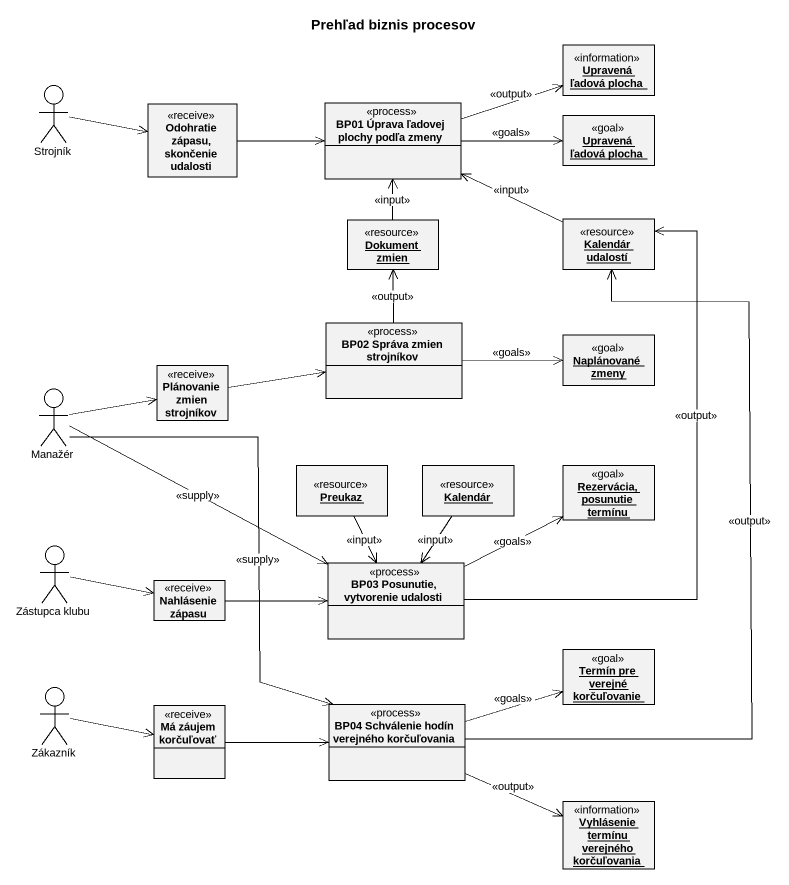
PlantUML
@startuml
title Prehľad biznis procesov
allowmixing
hide circle
hide empty members
object "Upravená ľadová plocha" as Upravená_ľadová_plocha <<information>>
actor Strojník
class "Odohratie zápasu, skončenie udalosti" as Odohratie_zápasu_skončenie <<receive>>
class "BP01 Úprava ľadovej plochy podľa zmeny" as BP01_Úprava_ľadovej_plochy <<process>>
object "Upravená ľadová plocha" as Upravená_ľadová_plocha_2 <<goal>>
object "Dokument zmien" as Dokument_zmien <<resource>>
object "Kalendár udalostí" as Kalendár_udalostí <<resource>>
class "Plánovanie zmien strojníkov" as Plánovanie_zmien_strojníkov <<receive>>
class "BP02 Správa zmien strojníkov" as BP02_Správa_zmien_strojníkov <<process>>
object "Naplánované zmeny" as Naplánované_zmeny <<goal>>
actor Manažér
object Preukaz <<resource>>
object Kalendár <<resource>>
object "Rezervácia, posunutie termínu" as Rezervácia_posunutie_termínu <<goal>>
actor "Zástupca klubu" as Zástupca_klubu
class "Nahlásenie zápasu" as Nahlásenie_zápasu <<receive>>
class "BP03 Posunutie, vytvorenie udalosti" as BP03_Posunutie_vytvorenie <<process>>
object "Termín pre verejné korčuľovanie" as Termín_pre_verejné <<goal>>
actor Zákazník
class "Má záujem korčuľovať" as Má_záujem_korčuľovať <<receive>>
class "BP04 Schválenie hodín verejného korčuľovania" as BP04_Schválenie_hodín <<process>>
object "Vyhlásenie termínu verejného korčuľovania" as Vyhlásenie_termínu <<information>>
Strojník -right-> Odohratie_zápasu_skončenie
Odohratie_zápasu_skončenie -right-> BP01_Úprava_ľadovej_plochy
BP01_Úprava_ľadovej_plochy -right-> Upravená_ľadová_plocha : <<output>>
BP01_Úprava_ľadovej_plochy -right-> Upravená_ľadová_plocha_2 : <<goals>>
Dokument_zmien -up-> BP01_Úprava_ľadovej_plochy : <<input>>
Kalendár_udalostí -left-> BP01_Úprava_ľadovej_plochy : <<input>>
Plánovanie_zmien_strojníkov -right-> BP02_Správa_zmien_strojníkov
BP02_Správa_zmien_strojníkov -up-> Dokument_zmien : <<output>>
BP02_Správa_zmien_strojníkov -right-> Naplánované_zmeny : <<goals>>
Manažér -right-> Plánovanie_zmien_strojníkov
Manažér -right-> BP03_Posunutie_vytvorenie : <<supply>>
Manažér --> BP04_Schválenie_hodín : <<supply>>
Preukaz --> BP03_Posunutie_vytvorenie : <<input>>
Kalendár --> BP03_Posunutie_vytvorenie : <<input>>
Zástupca_klubu -right-> Nahlásenie_zápasu
Nahlásenie_zápasu -right-> BP03_Posunutie_vytvorenie
BP03_Posunutie_vytvorenie -up-> Kalendár_udalostí : <<output>>
BP03_Posunutie_vytvorenie -right-> Rezervácia_posunutie_termínu : <<goals>>
Zákazník -right-> Má_záujem_korčuľovať
Má_záujem_korčuľovať -right-> BP04_Schválenie_hodín
BP04_Schválenie_hodín -up-> Kalendár_udalostí : <<output>>
BP04_Schválenie_hodín -right-> Termín_pre_verejné : <<goals>>
BP04_Schválenie_hodín -right-> Vyhlásenie_termínu : <<output>>
@enduml
